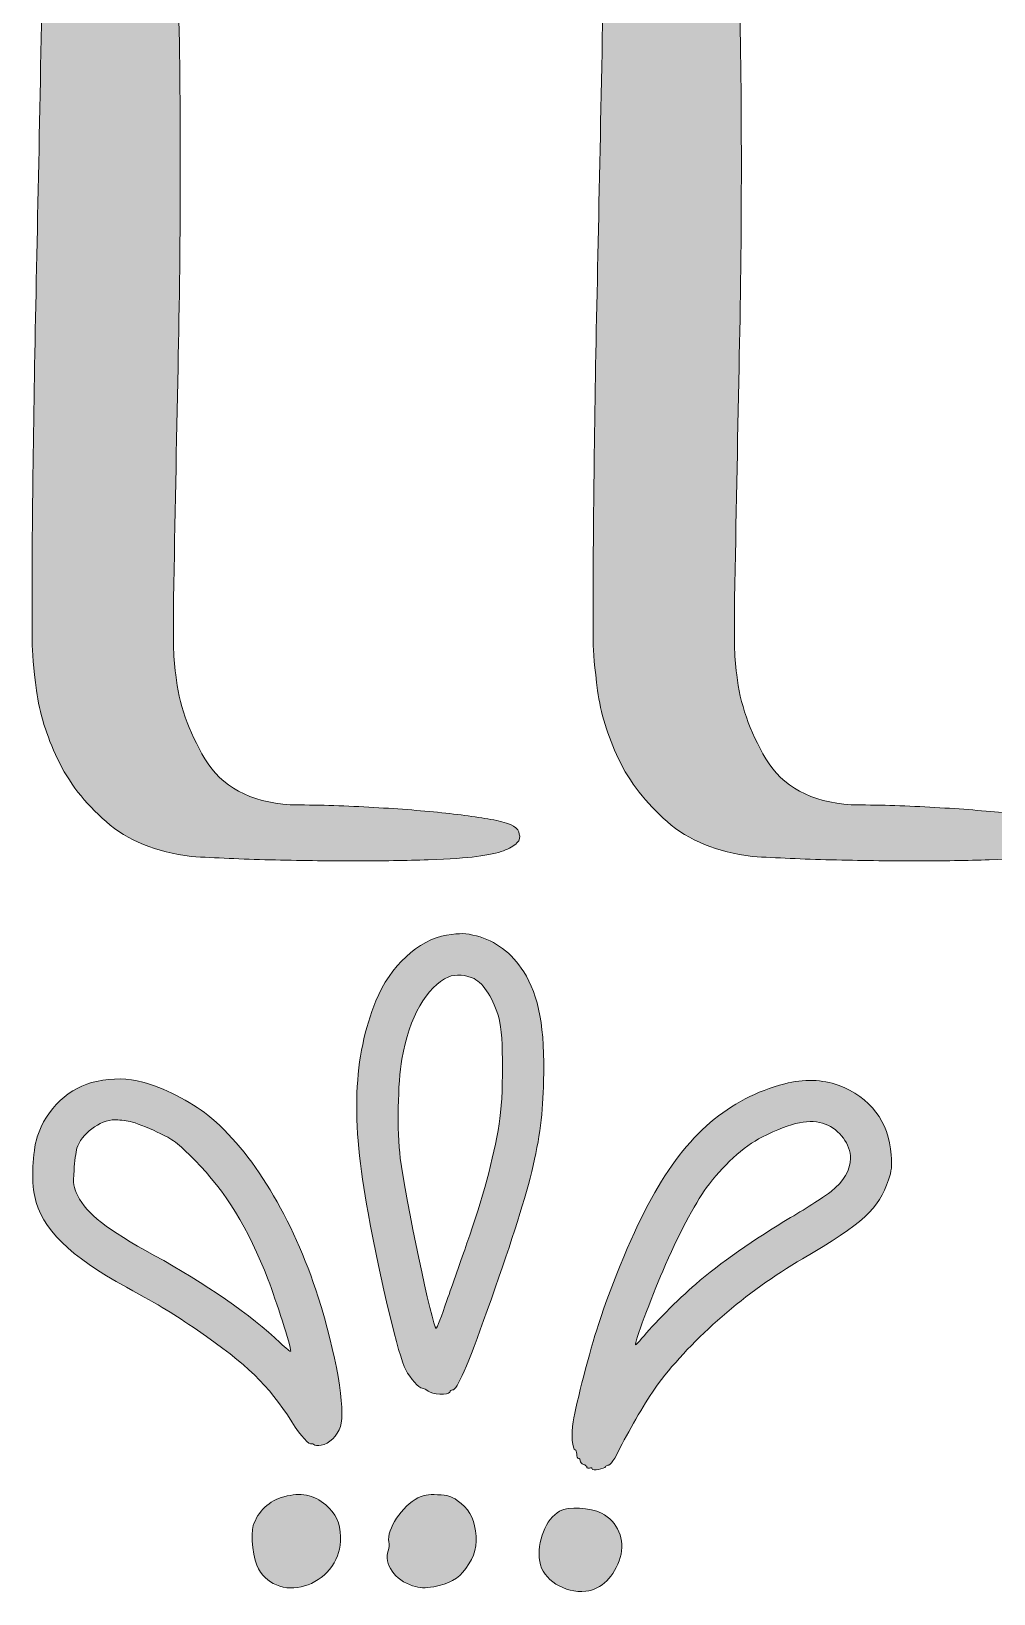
# Model space of a CAD drawing. Header units: inches. Extents: x 0.04 to 6, y -5.04 to -1.09.
# Drawn here: x 2.545 to 3.749, y -5.043 to -3.087 of the extents above; entities that cross this region are included whole.
import ezdxf

# ---------------------------------------------------------------- set-up
doc = ezdxf.new("R2010")
doc.units = ezdxf.units.IN
doc.header["$MEASUREMENT"] = 0
doc.layers.add('Layer 1', color=7, linetype='Continuous')

# ---------------------------------------------------------------- blocks, each defined once
blk = doc.blocks.new('block 5')
at = {"layer": 'Layer 1', "lineweight": 0}
blk.add_open_spline([(3.0648, -4.2182), (3.0297, -4.224), (2.9941, -4.2569), (2.9764, -4.3004), (2.9479, -4.3704), (2.9449, -4.4495), (2.9665, -4.5658), (2.9832, -4.6549), (3.0046, -4.7448), (3.0136, -4.7624), (3.0192, -4.7731), (3.0301, -4.7855), (3.0344, -4.7855), (3.0361, -4.7855), (3.0395, -4.7872), (3.0417, -4.7891), (3.0464, -4.7934), (3.0672, -4.7943), (3.0687, -4.7902), (3.0691, -4.7887), (3.0706, -4.7876), (3.0721, -4.7876), (3.0779, -4.7876), (3.0909, -4.7579), (3.1156, -4.6881), (3.1719, -4.5294), (3.1843, -4.4788), (3.1862, -4.4011), (3.188, -4.3353), (3.1802, -4.2933), (3.1612, -4.264), (3.1458, -4.2402), (3.1261, -4.2252), (3.1023, -4.2192), (3.0884, -4.2156), (3.0826, -4.2154), (3.0648, -4.2182)], degree=3, knots=[0, 0, 0, 0, 1, 1, 1, 2, 2, 2, 3, 3, 3, 4, 4, 4, 5, 5, 5, 6, 6, 6, 7, 7, 7, 8, 8, 8, 9, 9, 9, 10, 10, 10, 11, 11, 11, 12, 12, 12, 12], dxfattribs=at)
blk = doc.blocks.new('block 6')
at = {"layer": 'Layer 1', "lineweight": 0}
blk.add_open_spline([(3.0991, -4.2726), (3.1117, -4.2792), (3.1233, -4.2978), (3.1306, -4.3231), (3.1361, -4.3428), (3.1361, -4.4208), (3.1306, -4.4546), (3.1233, -4.4983), (3.1098, -4.5486), (3.0903, -4.6039), (3.0832, -4.6242), (3.0719, -4.6566), (3.0652, -4.6756), (3.0586, -4.6949), (3.0526, -4.7105), (3.0517, -4.7105), (3.0475, -4.7105), (3.013, -4.5469), (3.0068, -4.4975), (3.0027, -4.463), (3.0036, -4.4034), (3.0089, -4.3734), (3.0183, -4.3201), (3.0395, -4.2829), (3.0674, -4.2704), (3.0753, -4.2668), (3.0901, -4.2679), (3.0991, -4.2726)], degree=3, knots=[0, 0, 0, 0, 1, 1, 1, 2, 2, 2, 3, 3, 3, 4, 4, 4, 5, 5, 5, 6, 6, 6, 7, 7, 7, 8, 8, 8, 9, 9, 9, 9], dxfattribs=at)
blk = doc.blocks.new('block 7')
at = {"layer": 'Layer 1', "true_color": 0xffffff}
h = blk.add_hatch(color=7, dxfattribs=at)
h.dxf.hatch_style = 2
edge = h.paths.add_edge_path()
edge.add_spline(control_points=[(3.0648, -4.2182), (3.0297, -4.224), (2.9941, -4.2569), (2.9764, -4.3004), (2.9479, -4.3704), (2.9449, -4.4495), (2.9665, -4.5658), (2.9832, -4.6549), (3.0046, -4.7448), (3.0136, -4.7624), (3.0192, -4.7731), (3.0301, -4.7855), (3.0344, -4.7855), (3.0361, -4.7855), (3.0395, -4.7872), (3.0417, -4.7891), (3.0464, -4.7934), (3.0672, -4.7943), (3.0687, -4.7902), (3.0691, -4.7887), (3.0706, -4.7876), (3.0721, -4.7876), (3.0779, -4.7876), (3.0909, -4.7579), (3.1156, -4.6881), (3.1719, -4.5294), (3.1843, -4.4788), (3.1862, -4.4011), (3.188, -4.3353), (3.1802, -4.2933), (3.1612, -4.264), (3.1458, -4.2402), (3.1261, -4.2252), (3.1023, -4.2192), (3.0884, -4.2156), (3.0826, -4.2154), (3.0648, -4.2182)], knot_values=[0, 0, 0, 0, 1, 1, 1, 2, 2, 2, 3, 3, 3, 4, 4, 4, 5, 5, 5, 6, 6, 6, 7, 7, 7, 8, 8, 8, 9, 9, 9, 10, 10, 10, 11, 11, 11, 12, 12, 12, 12], degree=3, periodic=1)
edge = h.paths.add_edge_path()
edge.add_spline(control_points=[(3.0991, -4.2726), (3.1117, -4.2792), (3.1233, -4.2978), (3.1306, -4.3231), (3.1361, -4.3428), (3.1361, -4.4208), (3.1306, -4.4546), (3.1233, -4.4983), (3.1098, -4.5486), (3.0903, -4.6039), (3.0832, -4.6242), (3.0719, -4.6566), (3.0652, -4.6756), (3.0586, -4.6949), (3.0526, -4.7105), (3.0517, -4.7105), (3.0475, -4.7105), (3.013, -4.5469), (3.0068, -4.4975), (3.0027, -4.463), (3.0036, -4.4034), (3.0089, -4.3734), (3.0183, -4.3201), (3.0395, -4.2829), (3.0674, -4.2704), (3.0753, -4.2668), (3.0901, -4.2679), (3.0991, -4.2726)], knot_values=[0, 0, 0, 0, 1, 1, 1, 2, 2, 2, 3, 3, 3, 4, 4, 4, 5, 5, 5, 6, 6, 6, 7, 7, 7, 8, 8, 8, 9, 9, 9, 9], degree=3, periodic=1)
at = {"layer": 'Layer 1', "lineweight": 0}
for points, knots in [([(3.0648, -4.2182), (3.0297, -4.224), (2.9941, -4.2569), (2.9764, -4.3004), (2.9479, -4.3704), (2.9449, -4.4495), (2.9665, -4.5658), (2.9832, -4.6549), (3.0046, -4.7448), (3.0136, -4.7624), (3.0192, -4.7731), (3.0301, -4.7855), (3.0344, -4.7855), (3.0361, -4.7855), (3.0395, -4.7872), (3.0417, -4.7891), (3.0464, -4.7934), (3.0672, -4.7943), (3.0687, -4.7902), (3.0691, -4.7887), (3.0706, -4.7876), (3.0721, -4.7876), (3.0779, -4.7876), (3.0909, -4.7579), (3.1156, -4.6881), (3.1719, -4.5294), (3.1843, -4.4788), (3.1862, -4.4011), (3.188, -4.3353), (3.1802, -4.2933), (3.1612, -4.264), (3.1458, -4.2402), (3.1261, -4.2252), (3.1023, -4.2192), (3.0884, -4.2156), (3.0826, -4.2154), (3.0648, -4.2182)], [0, 0, 0, 0, 1, 1, 1, 2, 2, 2, 3, 3, 3, 4, 4, 4, 5, 5, 5, 6, 6, 6, 7, 7, 7, 8, 8, 8, 9, 9, 9, 10, 10, 10, 11, 11, 11, 12, 12, 12, 12]), ([(3.0991, -4.2726), (3.1117, -4.2792), (3.1233, -4.2978), (3.1306, -4.3231), (3.1361, -4.3428), (3.1361, -4.4208), (3.1306, -4.4546), (3.1233, -4.4983), (3.1098, -4.5486), (3.0903, -4.6039), (3.0832, -4.6242), (3.0719, -4.6566), (3.0652, -4.6756), (3.0586, -4.6949), (3.0526, -4.7105), (3.0517, -4.7105), (3.0475, -4.7105), (3.013, -4.5469), (3.0068, -4.4975), (3.0027, -4.463), (3.0036, -4.4034), (3.0089, -4.3734), (3.0183, -4.3201), (3.0395, -4.2829), (3.0674, -4.2704), (3.0753, -4.2668), (3.0901, -4.2679), (3.0991, -4.2726)], [0, 0, 0, 0, 1, 1, 1, 2, 2, 2, 3, 3, 3, 4, 4, 4, 5, 5, 5, 6, 6, 6, 7, 7, 7, 8, 8, 8, 9, 9, 9, 9])]:
    blk.add_open_spline(points, degree=3, knots=knots, dxfattribs=at)
blk = doc.blocks.new('block 8')
at = {"layer": 'Layer 1', "lineweight": 0}
blk.add_open_spline([(2.627, -4.4013), (2.5934, -4.4079), (2.5634, -4.4358), (2.5527, -4.4707), (2.5467, -4.4904), (2.5452, -4.5253), (2.5495, -4.5454), (2.5581, -4.5853), (2.5934, -4.6204), (2.6643, -4.6591), (2.7089, -4.6833), (2.7228, -4.6919), (2.7532, -4.7129), (2.8162, -4.7564), (2.8408, -4.7804), (2.8712, -4.8275), (2.883, -4.8459), (2.8928, -4.8568), (2.896, -4.8549), (2.8969, -4.8545), (2.898, -4.8549), (2.8986, -4.856), (2.8995, -4.857), (2.9035, -4.8575), (2.908, -4.8568), (2.9177, -4.8551), (2.9284, -4.8448), (2.932, -4.8335), (2.9389, -4.8131), (2.9262, -4.7405), (2.9042, -4.6714), (2.8727, -4.5728), (2.8213, -4.488), (2.766, -4.4435), (2.7455, -4.427), (2.7089, -4.4084), (2.6849, -4.4021), (2.6656, -4.3972), (2.6482, -4.397), (2.627, -4.4013)], degree=3, knots=[0, 0, 0, 0, 1, 1, 1, 2, 2, 2, 3, 3, 3, 4, 4, 4, 5, 5, 5, 6, 6, 6, 7, 7, 7, 8, 8, 8, 9, 9, 9, 10, 10, 10, 11, 11, 11, 12, 12, 12, 13, 13, 13, 13], dxfattribs=at)
blk = doc.blocks.new('block 9')
at = {"layer": 'Layer 1', "lineweight": 0}
blk.add_open_spline([(2.669, -4.4516), (2.6752, -4.4529), (2.6904, -4.4587), (2.7029, -4.4647), (2.7238, -4.4747), (2.7271, -4.4771), (2.7502, -4.5004), (2.7879, -4.5384), (2.8164, -4.5848), (2.8416, -4.6497), (2.8513, -4.6744), (2.8699, -4.7335), (2.8699, -4.739), (2.8699, -4.7403), (2.8639, -4.7354), (2.8566, -4.7285), (2.8204, -4.6941), (2.7628, -4.654), (2.699, -4.6191), (2.6393, -4.5863), (2.6146, -4.5671), (2.6035, -4.5444), (2.5977, -4.5326), (2.5975, -4.5309), (2.5988, -4.5124), (2.5994, -4.5019), (2.6011, -4.4895), (2.6024, -4.485), (2.6071, -4.4677), (2.6315, -4.4493), (2.6497, -4.4493), (2.654, -4.4493), (2.6628, -4.4503), (2.669, -4.4516)], degree=3, knots=[0, 0, 0, 0, 1, 1, 1, 2, 2, 2, 3, 3, 3, 4, 4, 4, 5, 5, 5, 6, 6, 6, 7, 7, 7, 8, 8, 8, 9, 9, 9, 10, 10, 10, 11, 11, 11, 11], dxfattribs=at)
blk = doc.blocks.new('block 10')
at = {"layer": 'Layer 1', "true_color": 0xffffff}
h = blk.add_hatch(color=7, dxfattribs=at)
h.dxf.hatch_style = 2
edge = h.paths.add_edge_path()
edge.add_spline(control_points=[(2.627, -4.4013), (2.5934, -4.4079), (2.5634, -4.4358), (2.5527, -4.4707), (2.5467, -4.4904), (2.5452, -4.5253), (2.5495, -4.5454), (2.5581, -4.5853), (2.5934, -4.6204), (2.6643, -4.6591), (2.7089, -4.6833), (2.7228, -4.6919), (2.7532, -4.7129), (2.8162, -4.7564), (2.8408, -4.7804), (2.8712, -4.8275), (2.883, -4.8459), (2.8928, -4.8568), (2.896, -4.8549), (2.8969, -4.8545), (2.898, -4.8549), (2.8986, -4.856), (2.8995, -4.857), (2.9035, -4.8575), (2.908, -4.8568), (2.9177, -4.8551), (2.9284, -4.8448), (2.932, -4.8335), (2.9389, -4.8131), (2.9262, -4.7405), (2.9042, -4.6714), (2.8727, -4.5728), (2.8213, -4.488), (2.766, -4.4435), (2.7455, -4.427), (2.7089, -4.4084), (2.6849, -4.4021), (2.6656, -4.3972), (2.6482, -4.397), (2.627, -4.4013)], knot_values=[0, 0, 0, 0, 1, 1, 1, 2, 2, 2, 3, 3, 3, 4, 4, 4, 5, 5, 5, 6, 6, 6, 7, 7, 7, 8, 8, 8, 9, 9, 9, 10, 10, 10, 11, 11, 11, 12, 12, 12, 13, 13, 13, 13], degree=3, periodic=1)
edge = h.paths.add_edge_path()
edge.add_spline(control_points=[(2.669, -4.4516), (2.6752, -4.4529), (2.6904, -4.4587), (2.7029, -4.4647), (2.7238, -4.4747), (2.7271, -4.4771), (2.7502, -4.5004), (2.7879, -4.5384), (2.8164, -4.5848), (2.8416, -4.6497), (2.8513, -4.6744), (2.8699, -4.7335), (2.8699, -4.739), (2.8699, -4.7403), (2.8639, -4.7354), (2.8566, -4.7285), (2.8204, -4.6941), (2.7628, -4.654), (2.699, -4.6191), (2.6393, -4.5863), (2.6146, -4.5671), (2.6035, -4.5444), (2.5977, -4.5326), (2.5975, -4.5309), (2.5988, -4.5124), (2.5994, -4.5019), (2.6011, -4.4895), (2.6024, -4.485), (2.6071, -4.4677), (2.6315, -4.4493), (2.6497, -4.4493), (2.654, -4.4493), (2.6628, -4.4503), (2.669, -4.4516)], knot_values=[0, 0, 0, 0, 1, 1, 1, 2, 2, 2, 3, 3, 3, 4, 4, 4, 5, 5, 5, 6, 6, 6, 7, 7, 7, 8, 8, 8, 9, 9, 9, 10, 10, 10, 11, 11, 11, 11], degree=3, periodic=1)
at = {"layer": 'Layer 1', "lineweight": 0}
for points, knots in [([(2.627, -4.4013), (2.5934, -4.4079), (2.5634, -4.4358), (2.5527, -4.4707), (2.5467, -4.4904), (2.5452, -4.5253), (2.5495, -4.5454), (2.5581, -4.5853), (2.5934, -4.6204), (2.6643, -4.6591), (2.7089, -4.6833), (2.7228, -4.6919), (2.7532, -4.7129), (2.8162, -4.7564), (2.8408, -4.7804), (2.8712, -4.8275), (2.883, -4.8459), (2.8928, -4.8568), (2.896, -4.8549), (2.8969, -4.8545), (2.898, -4.8549), (2.8986, -4.856), (2.8995, -4.857), (2.9035, -4.8575), (2.908, -4.8568), (2.9177, -4.8551), (2.9284, -4.8448), (2.932, -4.8335), (2.9389, -4.8131), (2.9262, -4.7405), (2.9042, -4.6714), (2.8727, -4.5728), (2.8213, -4.488), (2.766, -4.4435), (2.7455, -4.427), (2.7089, -4.4084), (2.6849, -4.4021), (2.6656, -4.3972), (2.6482, -4.397), (2.627, -4.4013)], [0, 0, 0, 0, 1, 1, 1, 2, 2, 2, 3, 3, 3, 4, 4, 4, 5, 5, 5, 6, 6, 6, 7, 7, 7, 8, 8, 8, 9, 9, 9, 10, 10, 10, 11, 11, 11, 12, 12, 12, 13, 13, 13, 13]), ([(2.669, -4.4516), (2.6752, -4.4529), (2.6904, -4.4587), (2.7029, -4.4647), (2.7238, -4.4747), (2.7271, -4.4771), (2.7502, -4.5004), (2.7879, -4.5384), (2.8164, -4.5848), (2.8416, -4.6497), (2.8513, -4.6744), (2.8699, -4.7335), (2.8699, -4.739), (2.8699, -4.7403), (2.8639, -4.7354), (2.8566, -4.7285), (2.8204, -4.6941), (2.7628, -4.654), (2.699, -4.6191), (2.6393, -4.5863), (2.6146, -4.5671), (2.6035, -4.5444), (2.5977, -4.5326), (2.5975, -4.5309), (2.5988, -4.5124), (2.5994, -4.5019), (2.6011, -4.4895), (2.6024, -4.485), (2.6071, -4.4677), (2.6315, -4.4493), (2.6497, -4.4493), (2.654, -4.4493), (2.6628, -4.4503), (2.669, -4.4516)], [0, 0, 0, 0, 1, 1, 1, 2, 2, 2, 3, 3, 3, 4, 4, 4, 5, 5, 5, 6, 6, 6, 7, 7, 7, 8, 8, 8, 9, 9, 9, 10, 10, 10, 11, 11, 11, 11])]:
    blk.add_open_spline(points, degree=3, knots=knots, dxfattribs=at)
blk = doc.blocks.new('block 11')
at = {"layer": 'Layer 1', "lineweight": 0}
blk.add_open_spline([(3.4878, -4.4043), (3.4171, -4.4229), (3.3653, -4.4675), (3.321, -4.5478), (3.3, -4.5857), (3.2719, -4.6525), (3.2546, -4.7056), (3.2439, -4.7388), (3.2271, -4.8035), (3.2231, -4.8275), (3.2205, -4.8431), (3.222, -4.8626), (3.2256, -4.8626), (3.2267, -4.8626), (3.2276, -4.865), (3.2276, -4.868), (3.2276, -4.871), (3.2286, -4.8733), (3.2297, -4.8733), (3.231, -4.8733), (3.2319, -4.8746), (3.2319, -4.8763), (3.2319, -4.878), (3.2338, -4.8802), (3.2361, -4.8808), (3.2385, -4.8815), (3.2404, -4.8832), (3.2404, -4.8845), (3.2404, -4.8855), (3.2419, -4.8862), (3.2436, -4.8853), (3.2454, -4.8847), (3.2468, -4.8851), (3.2468, -4.8864), (3.2468, -4.889), (3.2625, -4.8864), (3.2636, -4.8838), (3.264, -4.8827), (3.2653, -4.8819), (3.2666, -4.8819), (3.27, -4.8819), (3.2738, -4.8763), (3.2845, -4.8551), (3.2978, -4.8292), (3.318, -4.7954), (3.3295, -4.7799), (3.3726, -4.7225), (3.4392, -4.6647), (3.5098, -4.6234), (3.5861, -4.5788), (3.6056, -4.5611), (3.6176, -4.5247), (3.6214, -4.5131), (3.6221, -4.5077), (3.621, -4.4932), (3.618, -4.4516), (3.5949, -4.421), (3.5546, -4.406), (3.5355, -4.3989), (3.5107, -4.3981), (3.4878, -4.4043)], degree=3, knots=[0, 0, 0, 0, 1, 1, 1, 2, 2, 2, 3, 3, 3, 4, 4, 4, 5, 5, 5, 6, 6, 6, 7, 7, 7, 8, 8, 8, 9, 9, 9, 10, 10, 10, 11, 11, 11, 12, 12, 12, 13, 13, 13, 14, 14, 14, 15, 15, 15, 16, 16, 16, 17, 17, 17, 18, 18, 18, 19, 19, 19, 20, 20, 20, 20], dxfattribs=at)
blk = doc.blocks.new('block 12')
at = {"layer": 'Layer 1', "lineweight": 0}
blk.add_open_spline([(3.5385, -4.4548), (3.5568, -4.4619), (3.57, -4.4799), (3.5702, -4.4977), (3.5702, -4.5114), (3.5612, -4.5268), (3.5458, -4.539), (3.5385, -4.545), (3.5156, -4.5596), (3.4951, -4.5718), (3.4505, -4.5983), (3.4058, -4.6296), (3.3764, -4.6551), (3.3544, -4.6741), (3.3218, -4.7069), (3.3092, -4.7228), (3.3051, -4.7279), (3.3015, -4.7315), (3.301, -4.7311), (3.2995, -4.7296), (3.3207, -4.6718), (3.3351, -4.6388), (3.3544, -4.594), (3.3747, -4.5553), (3.3899, -4.5343), (3.4088, -4.5079), (3.4372, -4.4822), (3.4593, -4.4711), (3.4974, -4.452), (3.5195, -4.4475), (3.5385, -4.4548)], degree=3, knots=[0, 0, 0, 0, 1, 1, 1, 2, 2, 2, 3, 3, 3, 4, 4, 4, 5, 5, 5, 6, 6, 6, 7, 7, 7, 8, 8, 8, 9, 9, 9, 10, 10, 10, 10], dxfattribs=at)
blk = doc.blocks.new('block 13')
at = {"layer": 'Layer 1', "true_color": 0xffffff}
h = blk.add_hatch(color=7, dxfattribs=at)
h.dxf.hatch_style = 2
edge = h.paths.add_edge_path()
edge.add_spline(control_points=[(3.4878, -4.4043), (3.4171, -4.4229), (3.3653, -4.4675), (3.321, -4.5478), (3.3, -4.5857), (3.2719, -4.6525), (3.2546, -4.7056), (3.2439, -4.7388), (3.2271, -4.8035), (3.2231, -4.8275), (3.2205, -4.8431), (3.222, -4.8626), (3.2256, -4.8626), (3.2267, -4.8626), (3.2276, -4.865), (3.2276, -4.868), (3.2276, -4.871), (3.2286, -4.8733), (3.2297, -4.8733), (3.231, -4.8733), (3.2319, -4.8746), (3.2319, -4.8763), (3.2319, -4.878), (3.2338, -4.8802), (3.2361, -4.8808), (3.2385, -4.8815), (3.2404, -4.8832), (3.2404, -4.8845), (3.2404, -4.8855), (3.2419, -4.8862), (3.2436, -4.8853), (3.2454, -4.8847), (3.2468, -4.8851), (3.2468, -4.8864), (3.2468, -4.889), (3.2625, -4.8864), (3.2636, -4.8838), (3.264, -4.8827), (3.2653, -4.8819), (3.2666, -4.8819), (3.27, -4.8819), (3.2738, -4.8763), (3.2845, -4.8551), (3.2978, -4.8292), (3.318, -4.7954), (3.3295, -4.7799), (3.3726, -4.7225), (3.4392, -4.6647), (3.5098, -4.6234), (3.5861, -4.5788), (3.6056, -4.5611), (3.6176, -4.5247), (3.6214, -4.5131), (3.6221, -4.5077), (3.621, -4.4932), (3.618, -4.4516), (3.5949, -4.421), (3.5546, -4.406), (3.5355, -4.3989), (3.5107, -4.3981), (3.4878, -4.4043)], knot_values=[0, 0, 0, 0, 1, 1, 1, 2, 2, 2, 3, 3, 3, 4, 4, 4, 5, 5, 5, 6, 6, 6, 7, 7, 7, 8, 8, 8, 9, 9, 9, 10, 10, 10, 11, 11, 11, 12, 12, 12, 13, 13, 13, 14, 14, 14, 15, 15, 15, 16, 16, 16, 17, 17, 17, 18, 18, 18, 19, 19, 19, 20, 20, 20, 20], degree=3, periodic=1)
edge = h.paths.add_edge_path()
edge.add_spline(control_points=[(3.5385, -4.4548), (3.5568, -4.4619), (3.57, -4.4799), (3.5702, -4.4977), (3.5702, -4.5114), (3.5612, -4.5268), (3.5458, -4.539), (3.5385, -4.545), (3.5156, -4.5596), (3.4951, -4.5718), (3.4505, -4.5983), (3.4058, -4.6296), (3.3764, -4.6551), (3.3544, -4.6741), (3.3218, -4.7069), (3.3092, -4.7228), (3.3051, -4.7279), (3.3015, -4.7315), (3.301, -4.7311), (3.2995, -4.7296), (3.3207, -4.6718), (3.3351, -4.6388), (3.3544, -4.594), (3.3747, -4.5553), (3.3899, -4.5343), (3.4088, -4.5079), (3.4372, -4.4822), (3.4593, -4.4711), (3.4974, -4.452), (3.5195, -4.4475), (3.5385, -4.4548)], knot_values=[0, 0, 0, 0, 1, 1, 1, 2, 2, 2, 3, 3, 3, 4, 4, 4, 5, 5, 5, 6, 6, 6, 7, 7, 7, 8, 8, 8, 9, 9, 9, 10, 10, 10, 10], degree=3, periodic=1)
at = {"layer": 'Layer 1', "lineweight": 0}
for points, knots in [([(3.4878, -4.4043), (3.4171, -4.4229), (3.3653, -4.4675), (3.321, -4.5478), (3.3, -4.5857), (3.2719, -4.6525), (3.2546, -4.7056), (3.2439, -4.7388), (3.2271, -4.8035), (3.2231, -4.8275), (3.2205, -4.8431), (3.222, -4.8626), (3.2256, -4.8626), (3.2267, -4.8626), (3.2276, -4.865), (3.2276, -4.868), (3.2276, -4.871), (3.2286, -4.8733), (3.2297, -4.8733), (3.231, -4.8733), (3.2319, -4.8746), (3.2319, -4.8763), (3.2319, -4.878), (3.2338, -4.8802), (3.2361, -4.8808), (3.2385, -4.8815), (3.2404, -4.8832), (3.2404, -4.8845), (3.2404, -4.8855), (3.2419, -4.8862), (3.2436, -4.8853), (3.2454, -4.8847), (3.2468, -4.8851), (3.2468, -4.8864), (3.2468, -4.889), (3.2625, -4.8864), (3.2636, -4.8838), (3.264, -4.8827), (3.2653, -4.8819), (3.2666, -4.8819), (3.27, -4.8819), (3.2738, -4.8763), (3.2845, -4.8551), (3.2978, -4.8292), (3.318, -4.7954), (3.3295, -4.7799), (3.3726, -4.7225), (3.4392, -4.6647), (3.5098, -4.6234), (3.5861, -4.5788), (3.6056, -4.5611), (3.6176, -4.5247), (3.6214, -4.5131), (3.6221, -4.5077), (3.621, -4.4932), (3.618, -4.4516), (3.5949, -4.421), (3.5546, -4.406), (3.5355, -4.3989), (3.5107, -4.3981), (3.4878, -4.4043)], [0, 0, 0, 0, 1, 1, 1, 2, 2, 2, 3, 3, 3, 4, 4, 4, 5, 5, 5, 6, 6, 6, 7, 7, 7, 8, 8, 8, 9, 9, 9, 10, 10, 10, 11, 11, 11, 12, 12, 12, 13, 13, 13, 14, 14, 14, 15, 15, 15, 16, 16, 16, 17, 17, 17, 18, 18, 18, 19, 19, 19, 20, 20, 20, 20]), ([(3.5385, -4.4548), (3.5568, -4.4619), (3.57, -4.4799), (3.5702, -4.4977), (3.5702, -4.5114), (3.5612, -4.5268), (3.5458, -4.539), (3.5385, -4.545), (3.5156, -4.5596), (3.4951, -4.5718), (3.4505, -4.5983), (3.4058, -4.6296), (3.3764, -4.6551), (3.3544, -4.6741), (3.3218, -4.7069), (3.3092, -4.7228), (3.3051, -4.7279), (3.3015, -4.7315), (3.301, -4.7311), (3.2995, -4.7296), (3.3207, -4.6718), (3.3351, -4.6388), (3.3544, -4.594), (3.3747, -4.5553), (3.3899, -4.5343), (3.4088, -4.5079), (3.4372, -4.4822), (3.4593, -4.4711), (3.4974, -4.452), (3.5195, -4.4475), (3.5385, -4.4548)], [0, 0, 0, 0, 1, 1, 1, 2, 2, 2, 3, 3, 3, 4, 4, 4, 5, 5, 5, 6, 6, 6, 7, 7, 7, 8, 8, 8, 9, 9, 9, 10, 10, 10, 10])]:
    blk.add_open_spline(points, degree=3, knots=knots, dxfattribs=at)
blk = doc.blocks.new('block 14')
at = {"layer": 'Layer 1', "lineweight": 0}
blk.add_open_spline([(2.8613, -4.9213), (2.8429, -4.9262), (2.8288, -4.9395), (2.823, -4.9573), (2.8192, -4.9686), (2.8232, -5.0016), (2.8294, -5.0117), (2.8365, -5.0232), (2.8442, -5.0294), (2.8562, -5.0333), (2.8787, -5.0404), (2.9065, -5.0297), (2.9211, -5.0085), (2.9295, -4.996), (2.932, -4.9873), (2.932, -4.971), (2.932, -4.9547), (2.926, -4.9421), (2.9136, -4.9316), (2.898, -4.9185), (2.8825, -4.9155), (2.8613, -4.9213)], degree=3, knots=[0, 0, 0, 0, 1, 1, 1, 2, 2, 2, 3, 3, 3, 4, 4, 4, 5, 5, 5, 6, 6, 6, 7, 7, 7, 7], dxfattribs=at)
blk = doc.blocks.new('block 15')
at = {"layer": 'Layer 1', "true_color": 0xffffff}
h = blk.add_hatch(color=7, dxfattribs=at)
h.dxf.hatch_style = 2
edge = h.paths.add_edge_path()
edge.add_spline(control_points=[(2.8613, -4.9213), (2.8429, -4.9262), (2.8288, -4.9395), (2.823, -4.9573), (2.8192, -4.9686), (2.8232, -5.0016), (2.8294, -5.0117), (2.8365, -5.0232), (2.8442, -5.0294), (2.8562, -5.0333), (2.8787, -5.0404), (2.9065, -5.0297), (2.9211, -5.0085), (2.9295, -4.996), (2.932, -4.9873), (2.932, -4.971), (2.932, -4.9547), (2.926, -4.9421), (2.9136, -4.9316), (2.898, -4.9185), (2.8825, -4.9155), (2.8613, -4.9213)], knot_values=[0, 0, 0, 0, 1, 1, 1, 2, 2, 2, 3, 3, 3, 4, 4, 4, 5, 5, 5, 6, 6, 6, 7, 7, 7, 7], degree=3, periodic=1)
at = {"layer": 'Layer 1', "lineweight": 0}
blk.add_open_spline([(2.8613, -4.9213), (2.8429, -4.9262), (2.8288, -4.9395), (2.823, -4.9573), (2.8192, -4.9686), (2.8232, -5.0016), (2.8294, -5.0117), (2.8365, -5.0232), (2.8442, -5.0294), (2.8562, -5.0333), (2.8787, -5.0404), (2.9065, -5.0297), (2.9211, -5.0085), (2.9295, -4.996), (2.932, -4.9873), (2.932, -4.971), (2.932, -4.9547), (2.926, -4.9421), (2.9136, -4.9316), (2.898, -4.9185), (2.8825, -4.9155), (2.8613, -4.9213)], degree=3, knots=[0, 0, 0, 0, 1, 1, 1, 2, 2, 2, 3, 3, 3, 4, 4, 4, 5, 5, 5, 6, 6, 6, 7, 7, 7, 7], dxfattribs=at)
blk = doc.blocks.new('block 16')
at = {"layer": 'Layer 1', "lineweight": 0}
blk.add_open_spline([(3.029, -4.9226), (3.0091, -4.9326), (2.9896, -4.9624), (2.9926, -4.9778), (2.9933, -4.9808), (2.9928, -4.9858), (2.9916, -4.9888), (2.9856, -5.0048), (3.0006, -5.0264), (3.0222, -5.0327), (3.0323, -5.0357), (3.0368, -5.0359), (3.049, -5.0339), (3.0674, -5.0309), (3.0794, -5.0241), (3.089, -5.011), (3.0999, -4.996), (3.1036, -4.9819), (3.101, -4.9639), (3.0986, -4.9468), (3.0918, -4.9356), (3.0781, -4.9258), (3.0702, -4.9204), (3.0665, -4.9194), (3.0535, -4.9187), (3.041, -4.9183), (3.0363, -4.9189), (3.029, -4.9226)], degree=3, knots=[0, 0, 0, 0, 1, 1, 1, 2, 2, 2, 3, 3, 3, 4, 4, 4, 5, 5, 5, 6, 6, 6, 7, 7, 7, 8, 8, 8, 9, 9, 9, 9], dxfattribs=at)
blk = doc.blocks.new('block 17')
at = {"layer": 'Layer 1', "true_color": 0xffffff}
h = blk.add_hatch(color=7, dxfattribs=at)
h.dxf.hatch_style = 2
edge = h.paths.add_edge_path()
edge.add_spline(control_points=[(3.029, -4.9226), (3.0091, -4.9326), (2.9896, -4.9624), (2.9926, -4.9778), (2.9933, -4.9808), (2.9928, -4.9858), (2.9916, -4.9888), (2.9856, -5.0048), (3.0006, -5.0264), (3.0222, -5.0327), (3.0323, -5.0357), (3.0368, -5.0359), (3.049, -5.0339), (3.0674, -5.0309), (3.0794, -5.0241), (3.089, -5.011), (3.0999, -4.996), (3.1036, -4.9819), (3.101, -4.9639), (3.0986, -4.9468), (3.0918, -4.9356), (3.0781, -4.9258), (3.0702, -4.9204), (3.0665, -4.9194), (3.0535, -4.9187), (3.041, -4.9183), (3.0363, -4.9189), (3.029, -4.9226)], knot_values=[0, 0, 0, 0, 1, 1, 1, 2, 2, 2, 3, 3, 3, 4, 4, 4, 5, 5, 5, 6, 6, 6, 7, 7, 7, 8, 8, 8, 9, 9, 9, 9], degree=3, periodic=1)
at = {"layer": 'Layer 1', "lineweight": 0}
blk.add_open_spline([(3.029, -4.9226), (3.0091, -4.9326), (2.9896, -4.9624), (2.9926, -4.9778), (2.9933, -4.9808), (2.9928, -4.9858), (2.9916, -4.9888), (2.9856, -5.0048), (3.0006, -5.0264), (3.0222, -5.0327), (3.0323, -5.0357), (3.0368, -5.0359), (3.049, -5.0339), (3.0674, -5.0309), (3.0794, -5.0241), (3.089, -5.011), (3.0999, -4.996), (3.1036, -4.9819), (3.101, -4.9639), (3.0986, -4.9468), (3.0918, -4.9356), (3.0781, -4.9258), (3.0702, -4.9204), (3.0665, -4.9194), (3.0535, -4.9187), (3.041, -4.9183), (3.0363, -4.9189), (3.029, -4.9226)], degree=3, knots=[0, 0, 0, 0, 1, 1, 1, 2, 2, 2, 3, 3, 3, 4, 4, 4, 5, 5, 5, 6, 6, 6, 7, 7, 7, 8, 8, 8, 9, 9, 9, 9], dxfattribs=at)
blk = doc.blocks.new('block 18')
at = {"layer": 'Layer 1', "lineweight": 0}
blk.add_open_spline([(3.2062, -4.9393), (3.1888, -4.9489), (3.1775, -4.9774), (3.1813, -5.0025), (3.1847, -5.0247), (3.2126, -5.0427), (3.2389, -5.0395), (3.2584, -5.0374), (3.2749, -5.0211), (3.282, -4.9973), (3.2886, -4.9753), (3.2788, -4.9523), (3.2586, -4.9419), (3.2443, -4.9346), (3.2173, -4.9333), (3.2062, -4.9393)], degree=3, knots=[0, 0, 0, 0, 1, 1, 1, 2, 2, 2, 3, 3, 3, 4, 4, 4, 5, 5, 5, 5], dxfattribs=at)
blk = doc.blocks.new('block 19')
at = {"layer": 'Layer 1', "true_color": 0xffffff}
h = blk.add_hatch(color=7, dxfattribs=at)
h.dxf.hatch_style = 2
edge = h.paths.add_edge_path()
edge.add_spline(control_points=[(3.2062, -4.9393), (3.1888, -4.9489), (3.1775, -4.9774), (3.1813, -5.0025), (3.1847, -5.0247), (3.2126, -5.0427), (3.2389, -5.0395), (3.2584, -5.0374), (3.2749, -5.0211), (3.282, -4.9973), (3.2886, -4.9753), (3.2788, -4.9523), (3.2586, -4.9419), (3.2443, -4.9346), (3.2173, -4.9333), (3.2062, -4.9393)], knot_values=[0, 0, 0, 0, 1, 1, 1, 2, 2, 2, 3, 3, 3, 4, 4, 4, 5, 5, 5, 5], degree=3, periodic=1)
at = {"layer": 'Layer 1', "lineweight": 0}
blk.add_open_spline([(3.2062, -4.9393), (3.1888, -4.9489), (3.1775, -4.9774), (3.1813, -5.0025), (3.1847, -5.0247), (3.2126, -5.0427), (3.2389, -5.0395), (3.2584, -5.0374), (3.2749, -5.0211), (3.282, -4.9973), (3.2886, -4.9753), (3.2788, -4.9523), (3.2586, -4.9419), (3.2443, -4.9346), (3.2173, -4.9333), (3.2062, -4.9393)], degree=3, knots=[0, 0, 0, 0, 1, 1, 1, 2, 2, 2, 3, 3, 3, 4, 4, 4, 5, 5, 5, 5], dxfattribs=at)
blk = doc.blocks.new('block 4')
at = {"layer": 'Layer 1'}
for name in ['block 5', 'block 7', 'block 6', 'block 8', 'block 10', 'block 11', 'block 13', 'block 9', 'block 12', 'block 14', 'block 15', 'block 16', 'block 17', 'block 18', 'block 19']:
    blk.add_blockref(name, (0, 0), dxfattribs=at)
blk = doc.blocks.new('block 24')
at = {"layer": 'Layer 1', "true_color": 0xf27778}
h = blk.add_hatch(color=11, dxfattribs=at)
h.dxf.hatch_style = 2
edge = h.paths.add_edge_path()
edge.add_spline(control_points=[(2.6789, -2.4211), (2.7664, -2.4099), (2.8387, -2.4052), (2.8958, -2.4071), (2.9529, -2.409), (3.0002, -2.4127), (3.0376, -2.4183), (3.0788, -2.4258), (3.1124, -2.4361), (3.1387, -2.4492), (3.1592, -2.4604), (3.1752, -2.4745), (3.1864, -2.4913), (3.1957, -2.5063), (3.2028, -2.5241), (3.2074, -2.5447), (3.2121, -2.5653), (3.2098, -2.5896), (3.2004, -2.6176), (3.1985, -2.6233), (3.1948, -2.6312), (3.1892, -2.6415), (3.1836, -2.6518), (3.1766, -2.6612), (3.1681, -2.6696), (3.1597, -2.678), (3.1489, -2.6841), (3.1359, -2.6878), (3.1228, -2.6916), (3.1078, -2.6888), (3.0909, -2.6794), (3.0722, -2.6701), (3.0661, -2.6607), (3.0727, -2.6513), (3.0792, -2.642), (3.0891, -2.6322), (3.1022, -2.6219), (3.1152, -2.6116), (3.1275, -2.6004), (3.1387, -2.5882), (3.1499, -2.576), (3.1517, -2.5615), (3.1443, -2.5447), (3.1405, -2.5334), (3.1321, -2.5236), (3.119, -2.5152), (3.1059, -2.5068), (3.0919, -2.5007), (3.0769, -2.4969), (3.0601, -2.4913), (3.0422, -2.4867), (3.0236, -2.4829), (2.9805, -2.4792), (2.9403, -2.4792), (2.9028, -2.4829), (2.8692, -2.4867), (2.835, -2.4932), (2.8004, -2.5025), (2.7657, -2.5119), (2.7372, -2.5269), (2.7148, -2.5475), (2.7166, -2.555), (2.7176, -2.5625), (2.7176, -2.5699), (2.7176, -2.5774), (2.7176, -2.5858), (2.7176, -2.5952), (2.7194, -2.627), (2.7208, -2.672), (2.7218, -2.73), (2.7227, -2.788), (2.7241, -2.8535), (2.726, -2.9265), (2.7465, -2.9265), (2.7732, -2.926), (2.806, -2.9251), (2.8387, -2.9241), (2.871, -2.9246), (2.9028, -2.9265), (2.9478, -2.9302), (2.9852, -2.9359), (3.0152, -2.9433), (3.0245, -2.9471), (3.0366, -2.9527), (3.0516, -2.9602), (3.0535, -2.962), (3.0554, -2.9649), (3.0572, -2.9686), (3.061, -2.9761), (3.0591, -2.9864), (3.0516, -2.9995), (3.0479, -3.0107), (3.0348, -3.0173), (3.0123, -3.0191), (2.9973, -3.0229), (2.9768, -3.0247), (2.9506, -3.0247), (2.9356, -3.0266), (2.9201, -3.0275), (2.9043, -3.0275), (2.8883, -3.0275), (2.871, -3.0275), (2.8523, -3.0275), (2.8317, -3.0275), (2.8106, -3.0271), (2.7891, -3.0261), (2.7676, -3.0252), (2.7475, -3.0238), (2.7288, -3.0219), (2.7306, -3.0875), (2.7316, -3.1647), (2.7316, -3.2535), (2.7316, -3.3425), (2.7306, -3.4272), (2.7288, -3.5076), (2.7269, -3.6031), (2.725, -3.6995), (2.7232, -3.7968), (2.7232, -3.7968), (2.7232, -3.8249), (2.7232, -3.8249), (2.7232, -3.8343), (2.7232, -3.8445), (2.7232, -3.8558), (2.7232, -3.867), (2.7241, -3.8792), (2.726, -3.8923), (2.7297, -3.9278), (2.7419, -3.9629), (2.7625, -3.9975), (2.783, -4.0322), (2.8186, -4.0514), (2.8692, -4.0551), (2.901, -4.0551), (2.9337, -4.056), (2.9674, -4.0579), (3.0011, -4.0598), (3.0315, -4.0621), (3.0587, -4.0649), (3.0858, -4.0677), (3.1087, -4.071), (3.1275, -4.0747), (3.1461, -4.0785), (3.1555, -4.0841), (3.1555, -4.0916), (3.1573, -4.0954), (3.1564, -4.0991), (3.1527, -4.1028), (3.1489, -4.1066), (3.1433, -4.1098), (3.1359, -4.1126), (3.1284, -4.1155), (3.1171, -4.1178), (3.1022, -4.1197), (3.0891, -4.1215), (3.0689, -4.123), (3.0418, -4.1239), (3.0147, -4.1248), (2.9838, -4.1253), (2.9492, -4.1253), (2.9145, -4.1253), (2.8794, -4.1248), (2.8439, -4.1239), (2.8083, -4.123), (2.7755, -4.1215), (2.7456, -4.1197), (2.7012, -4.114), (2.6656, -4.0996), (2.6389, -4.0761), (2.6121, -4.0528), (2.5919, -4.0266), (2.5781, -3.9975), (2.5642, -3.9685), (2.5555, -3.94), (2.5518, -3.9119), (2.5481, -3.8838), (2.5463, -3.8633), (2.5463, -3.8501), (2.5463, -3.8501), (2.5463, -3.7743), (2.5463, -3.7743), (2.5463, -3.7388), (2.5467, -3.6859), (2.5477, -3.6157), (2.5486, -3.5455), (2.55, -3.4679), (2.5518, -3.3827), (2.5537, -3.2975), (2.5555, -3.2077), (2.5573, -3.1132), (2.5592, -3.0187), (2.562, -2.9298), (2.5656, -2.8465), (2.5693, -2.7632), (2.5739, -2.6883), (2.5795, -2.6219), (2.585, -2.5554), (2.5923, -2.5072), (2.6015, -2.4773), (2.6015, -2.4679), (2.6052, -2.4595), (2.6126, -2.452), (2.6181, -2.4446), (2.6255, -2.4385), (2.6347, -2.4338), (2.6439, -2.4291), (2.6586, -2.4249), (2.6789, -2.4211)], knot_values=[0, 0, 0, 0, 1, 1, 1, 2, 2, 2, 3, 3, 3, 4, 4, 4, 5, 5, 5, 6, 6, 6, 7, 7, 7, 8, 8, 8, 9, 9, 9, 10, 10, 10, 11, 11, 11, 12, 12, 12, 13, 13, 13, 14, 14, 14, 15, 15, 15, 16, 16, 16, 17, 17, 17, 18, 18, 18, 19, 19, 19, 20, 20, 20, 21, 21, 21, 22, 22, 22, 23, 23, 23, 24, 24, 24, 25, 25, 25, 26, 26, 26, 27, 27, 27, 28, 28, 28, 29, 29, 29, 30, 30, 30, 31, 31, 31, 32, 32, 32, 33, 33, 33, 34, 34, 34, 35, 35, 35, 36, 36, 36, 37, 37, 37, 38, 38, 38, 39, 39, 39, 40, 40, 40, 41, 41, 41, 42, 42, 42, 43, 43, 43, 44, 44, 44, 45, 45, 45, 46, 46, 46, 47, 47, 47, 48, 48, 48, 49, 49, 49, 50, 50, 50, 51, 51, 51, 52, 52, 52, 53, 53, 53, 54, 54, 54, 55, 55, 55, 56, 56, 56, 57, 57, 57, 58, 58, 58, 59, 59, 59, 60, 60, 60, 61, 61, 61, 62, 62, 62, 63, 63, 63, 64, 64, 64, 65, 65, 65, 66, 66, 66, 67, 67, 67, 68, 68, 68, 69, 69, 69, 69], degree=3, periodic=1)
h = blk.add_hatch(color=11, dxfattribs=at)
h.dxf.hatch_style = 2
edge = h.paths.add_edge_path()
edge.add_spline(control_points=[(3.3807, -2.4211), (3.4683, -2.4099), (3.5406, -2.4052), (3.5977, -2.4071), (3.6548, -2.409), (3.702, -2.4127), (3.7395, -2.4183), (3.7806, -2.4258), (3.8143, -2.4361), (3.8405, -2.4492), (3.8611, -2.4604), (3.877, -2.4745), (3.8883, -2.4913), (3.8976, -2.5063), (3.9046, -2.5241), (3.9093, -2.5447), (3.914, -2.5653), (3.9116, -2.5896), (3.9023, -2.6176), (3.9004, -2.6233), (3.8967, -2.6312), (3.8911, -2.6415), (3.8855, -2.6518), (3.8784, -2.6612), (3.87, -2.6696), (3.8616, -2.678), (3.8508, -2.6841), (3.8377, -2.6878), (3.8246, -2.6916), (3.8097, -2.6888), (3.7928, -2.6794), (3.7741, -2.6701), (3.768, -2.6607), (3.7746, -2.6513), (3.7811, -2.642), (3.7909, -2.6322), (3.804, -2.6219), (3.8171, -2.6116), (3.8293, -2.6004), (3.8405, -2.5882), (3.8518, -2.576), (3.8536, -2.5615), (3.8462, -2.5447), (3.8424, -2.5334), (3.834, -2.5236), (3.8209, -2.5152), (3.8078, -2.5068), (3.7937, -2.5007), (3.7788, -2.4969), (3.7619, -2.4913), (3.7441, -2.4867), (3.7254, -2.4829), (3.6824, -2.4792), (3.6421, -2.4792), (3.6047, -2.4829), (3.571, -2.4867), (3.5368, -2.4932), (3.5022, -2.5025), (3.4676, -2.5119), (3.4391, -2.5269), (3.4166, -2.5475), (3.4185, -2.555), (3.4194, -2.5625), (3.4194, -2.5699), (3.4194, -2.5774), (3.4194, -2.5858), (3.4194, -2.5952), (3.4213, -2.627), (3.4227, -2.672), (3.4236, -2.73), (3.4245, -2.788), (3.426, -2.8535), (3.4278, -2.9265), (3.4484, -2.9265), (3.4751, -2.926), (3.5078, -2.9251), (3.5406, -2.9241), (3.5729, -2.9246), (3.6047, -2.9265), (3.6496, -2.9302), (3.687, -2.9359), (3.717, -2.9433), (3.7264, -2.9471), (3.7385, -2.9527), (3.7535, -2.9602), (3.7554, -2.962), (3.7572, -2.9649), (3.7591, -2.9686), (3.7629, -2.9761), (3.761, -2.9864), (3.7535, -2.9995), (3.7497, -3.0107), (3.7367, -3.0173), (3.7142, -3.0191), (3.6992, -3.0229), (3.6786, -3.0247), (3.6524, -3.0247), (3.6374, -3.0266), (3.622, -3.0275), (3.6061, -3.0275), (3.5902, -3.0275), (3.5729, -3.0275), (3.5542, -3.0275), (3.5336, -3.0275), (3.5125, -3.0271), (3.491, -3.0261), (3.4695, -3.0252), (3.4493, -3.0238), (3.4306, -3.0219), (3.4325, -3.0875), (3.4335, -3.1647), (3.4335, -3.2535), (3.4335, -3.3425), (3.4325, -3.4272), (3.4306, -3.5076), (3.4288, -3.6031), (3.4269, -3.6995), (3.425, -3.7968), (3.425, -3.7968), (3.425, -3.8249), (3.425, -3.8249), (3.425, -3.8343), (3.425, -3.8445), (3.425, -3.8558), (3.425, -3.867), (3.426, -3.8792), (3.4278, -3.8923), (3.4316, -3.9278), (3.4437, -3.9629), (3.4643, -3.9975), (3.4849, -4.0322), (3.5205, -4.0514), (3.571, -4.0551), (3.6028, -4.0551), (3.6356, -4.056), (3.6693, -4.0579), (3.703, -4.0598), (3.7334, -4.0621), (3.7605, -4.0649), (3.7876, -4.0677), (3.8106, -4.071), (3.8293, -4.0747), (3.848, -4.0785), (3.8574, -4.0841), (3.8574, -4.0916), (3.8592, -4.0954), (3.8583, -4.0991), (3.8546, -4.1028), (3.8508, -4.1066), (3.8452, -4.1098), (3.8377, -4.1126), (3.8302, -4.1155), (3.819, -4.1178), (3.804, -4.1197), (3.7909, -4.1215), (3.7708, -4.123), (3.7437, -4.1239), (3.7165, -4.1248), (3.6856, -4.1253), (3.651, -4.1253), (3.6164, -4.1253), (3.5813, -4.1248), (3.5458, -4.1239), (3.5102, -4.123), (3.4774, -4.1215), (3.4475, -4.1197), (3.4031, -4.114), (3.3675, -4.0996), (3.3408, -4.0761), (3.314, -4.0528), (3.2937, -4.0266), (3.2799, -3.9975), (3.2661, -3.9685), (3.2574, -3.94), (3.2537, -3.9119), (3.25, -3.8838), (3.2482, -3.8633), (3.2482, -3.8501), (3.2482, -3.8501), (3.2482, -3.7743), (3.2482, -3.7743), (3.2482, -3.7388), (3.2486, -3.6859), (3.2495, -3.6157), (3.2504, -3.5455), (3.2518, -3.4679), (3.2537, -3.3827), (3.2555, -3.2975), (3.2574, -3.2077), (3.2592, -3.1132), (3.261, -3.0187), (3.2638, -2.9298), (3.2675, -2.8465), (3.2712, -2.7632), (3.2758, -2.6883), (3.2813, -2.6219), (3.2868, -2.5554), (3.2942, -2.5072), (3.3034, -2.4773), (3.3034, -2.4679), (3.3071, -2.4595), (3.3144, -2.452), (3.32, -2.4446), (3.3273, -2.4385), (3.3366, -2.4338), (3.3458, -2.4291), (3.3605, -2.4249), (3.3807, -2.4211)], knot_values=[0, 0, 0, 0, 1, 1, 1, 2, 2, 2, 3, 3, 3, 4, 4, 4, 5, 5, 5, 6, 6, 6, 7, 7, 7, 8, 8, 8, 9, 9, 9, 10, 10, 10, 11, 11, 11, 12, 12, 12, 13, 13, 13, 14, 14, 14, 15, 15, 15, 16, 16, 16, 17, 17, 17, 18, 18, 18, 19, 19, 19, 20, 20, 20, 21, 21, 21, 22, 22, 22, 23, 23, 23, 24, 24, 24, 25, 25, 25, 26, 26, 26, 27, 27, 27, 28, 28, 28, 29, 29, 29, 30, 30, 30, 31, 31, 31, 32, 32, 32, 33, 33, 33, 34, 34, 34, 35, 35, 35, 36, 36, 36, 37, 37, 37, 38, 38, 38, 39, 39, 39, 40, 40, 40, 41, 41, 41, 42, 42, 42, 43, 43, 43, 44, 44, 44, 45, 45, 45, 46, 46, 46, 47, 47, 47, 48, 48, 48, 49, 49, 49, 50, 50, 50, 51, 51, 51, 52, 52, 52, 53, 53, 53, 54, 54, 54, 55, 55, 55, 56, 56, 56, 57, 57, 57, 58, 58, 58, 59, 59, 59, 60, 60, 60, 61, 61, 61, 62, 62, 62, 63, 63, 63, 64, 64, 64, 65, 65, 65, 66, 66, 66, 67, 67, 67, 68, 68, 68, 69, 69, 69, 69], degree=3, periodic=1)
at = {"layer": 'Layer 1', "lineweight": 0}
for points in [[(2.6789, -2.4211), (2.7664, -2.4099), (2.8387, -2.4052), (2.8958, -2.4071), (2.9529, -2.409), (3.0002, -2.4127), (3.0376, -2.4183), (3.0788, -2.4258), (3.1124, -2.4361), (3.1387, -2.4492), (3.1592, -2.4604), (3.1752, -2.4745), (3.1864, -2.4913), (3.1957, -2.5063), (3.2028, -2.5241), (3.2074, -2.5447), (3.2121, -2.5653), (3.2098, -2.5896), (3.2004, -2.6176), (3.1985, -2.6233), (3.1948, -2.6312), (3.1892, -2.6415), (3.1836, -2.6518), (3.1766, -2.6612), (3.1681, -2.6696), (3.1597, -2.678), (3.1489, -2.6841), (3.1359, -2.6878), (3.1228, -2.6916), (3.1078, -2.6888), (3.0909, -2.6794), (3.0722, -2.6701), (3.0661, -2.6607), (3.0727, -2.6513), (3.0792, -2.642), (3.0891, -2.6322), (3.1022, -2.6219), (3.1152, -2.6116), (3.1275, -2.6004), (3.1387, -2.5882), (3.1499, -2.576), (3.1517, -2.5615), (3.1443, -2.5447), (3.1405, -2.5334), (3.1321, -2.5236), (3.119, -2.5152), (3.1059, -2.5068), (3.0919, -2.5007), (3.0769, -2.4969), (3.0601, -2.4913), (3.0422, -2.4867), (3.0236, -2.4829), (2.9805, -2.4792), (2.9403, -2.4792), (2.9028, -2.4829), (2.8692, -2.4867), (2.835, -2.4932), (2.8004, -2.5025), (2.7657, -2.5119), (2.7372, -2.5269), (2.7148, -2.5475), (2.7166, -2.555), (2.7176, -2.5625), (2.7176, -2.5699), (2.7176, -2.5774), (2.7176, -2.5858), (2.7176, -2.5952), (2.7194, -2.627), (2.7208, -2.672), (2.7218, -2.73), (2.7227, -2.788), (2.7241, -2.8535), (2.726, -2.9265), (2.7465, -2.9265), (2.7732, -2.926), (2.806, -2.9251), (2.8387, -2.9241), (2.871, -2.9246), (2.9028, -2.9265), (2.9478, -2.9302), (2.9852, -2.9359), (3.0152, -2.9433), (3.0245, -2.9471), (3.0366, -2.9527), (3.0516, -2.9602), (3.0535, -2.962), (3.0554, -2.9649), (3.0572, -2.9686), (3.061, -2.9761), (3.0591, -2.9864), (3.0516, -2.9995), (3.0479, -3.0107), (3.0348, -3.0173), (3.0123, -3.0191), (2.9973, -3.0229), (2.9768, -3.0247), (2.9506, -3.0247), (2.9356, -3.0266), (2.9201, -3.0275), (2.9043, -3.0275), (2.8883, -3.0275), (2.871, -3.0275), (2.8523, -3.0275), (2.8317, -3.0275), (2.8106, -3.0271), (2.7891, -3.0261), (2.7676, -3.0252), (2.7475, -3.0238), (2.7288, -3.0219), (2.7306, -3.0875), (2.7316, -3.1647), (2.7316, -3.2535), (2.7316, -3.3425), (2.7306, -3.4272), (2.7288, -3.5076), (2.7269, -3.6031), (2.725, -3.6995), (2.7232, -3.7968), (2.7232, -3.7968), (2.7232, -3.8249), (2.7232, -3.8249), (2.7232, -3.8343), (2.7232, -3.8445), (2.7232, -3.8558), (2.7232, -3.867), (2.7241, -3.8792), (2.726, -3.8923), (2.7297, -3.9278), (2.7419, -3.9629), (2.7625, -3.9975), (2.783, -4.0322), (2.8186, -4.0514), (2.8692, -4.0551), (2.901, -4.0551), (2.9337, -4.056), (2.9674, -4.0579), (3.0011, -4.0598), (3.0315, -4.0621), (3.0587, -4.0649), (3.0858, -4.0677), (3.1087, -4.071), (3.1275, -4.0747), (3.1461, -4.0785), (3.1555, -4.0841), (3.1555, -4.0916), (3.1573, -4.0954), (3.1564, -4.0991), (3.1527, -4.1028), (3.1489, -4.1066), (3.1433, -4.1098), (3.1359, -4.1126), (3.1284, -4.1155), (3.1171, -4.1178), (3.1022, -4.1197), (3.0891, -4.1215), (3.0689, -4.123), (3.0418, -4.1239), (3.0147, -4.1248), (2.9838, -4.1253), (2.9492, -4.1253), (2.9145, -4.1253), (2.8794, -4.1248), (2.8439, -4.1239), (2.8083, -4.123), (2.7755, -4.1215), (2.7456, -4.1197), (2.7012, -4.114), (2.6656, -4.0996), (2.6389, -4.0761), (2.6121, -4.0528), (2.5919, -4.0266), (2.5781, -3.9975), (2.5642, -3.9685), (2.5555, -3.94), (2.5518, -3.9119), (2.5481, -3.8838), (2.5463, -3.8633), (2.5463, -3.8501), (2.5463, -3.8501), (2.5463, -3.7743), (2.5463, -3.7743), (2.5463, -3.7388), (2.5467, -3.6859), (2.5477, -3.6157), (2.5486, -3.5455), (2.55, -3.4679), (2.5518, -3.3827), (2.5537, -3.2975), (2.5555, -3.2077), (2.5573, -3.1132), (2.5592, -3.0187), (2.562, -2.9298), (2.5656, -2.8465), (2.5693, -2.7632), (2.5739, -2.6883), (2.5795, -2.6219), (2.585, -2.5554), (2.5923, -2.5072), (2.6015, -2.4773), (2.6015, -2.4679), (2.6052, -2.4595), (2.6126, -2.452), (2.6181, -2.4446), (2.6255, -2.4385), (2.6347, -2.4338), (2.6439, -2.4291), (2.6586, -2.4249), (2.6789, -2.4211)], [(3.3807, -2.4211), (3.4683, -2.4099), (3.5406, -2.4052), (3.5977, -2.4071), (3.6548, -2.409), (3.702, -2.4127), (3.7395, -2.4183), (3.7806, -2.4258), (3.8143, -2.4361), (3.8405, -2.4492), (3.8611, -2.4604), (3.877, -2.4745), (3.8883, -2.4913), (3.8976, -2.5063), (3.9046, -2.5241), (3.9093, -2.5447), (3.914, -2.5653), (3.9116, -2.5896), (3.9023, -2.6176), (3.9004, -2.6233), (3.8967, -2.6312), (3.8911, -2.6415), (3.8855, -2.6518), (3.8784, -2.6612), (3.87, -2.6696), (3.8616, -2.678), (3.8508, -2.6841), (3.8377, -2.6878), (3.8246, -2.6916), (3.8097, -2.6888), (3.7928, -2.6794), (3.7741, -2.6701), (3.768, -2.6607), (3.7746, -2.6513), (3.7811, -2.642), (3.7909, -2.6322), (3.804, -2.6219), (3.8171, -2.6116), (3.8293, -2.6004), (3.8405, -2.5882), (3.8518, -2.576), (3.8536, -2.5615), (3.8462, -2.5447), (3.8424, -2.5334), (3.834, -2.5236), (3.8209, -2.5152), (3.8078, -2.5068), (3.7937, -2.5007), (3.7788, -2.4969), (3.7619, -2.4913), (3.7441, -2.4867), (3.7254, -2.4829), (3.6824, -2.4792), (3.6421, -2.4792), (3.6047, -2.4829), (3.571, -2.4867), (3.5368, -2.4932), (3.5022, -2.5025), (3.4676, -2.5119), (3.4391, -2.5269), (3.4166, -2.5475), (3.4185, -2.555), (3.4194, -2.5625), (3.4194, -2.5699), (3.4194, -2.5774), (3.4194, -2.5858), (3.4194, -2.5952), (3.4213, -2.627), (3.4227, -2.672), (3.4236, -2.73), (3.4245, -2.788), (3.426, -2.8535), (3.4278, -2.9265), (3.4484, -2.9265), (3.4751, -2.926), (3.5078, -2.9251), (3.5406, -2.9241), (3.5729, -2.9246), (3.6047, -2.9265), (3.6496, -2.9302), (3.687, -2.9359), (3.717, -2.9433), (3.7264, -2.9471), (3.7385, -2.9527), (3.7535, -2.9602), (3.7554, -2.962), (3.7572, -2.9649), (3.7591, -2.9686), (3.7629, -2.9761), (3.761, -2.9864), (3.7535, -2.9995), (3.7497, -3.0107), (3.7367, -3.0173), (3.7142, -3.0191), (3.6992, -3.0229), (3.6786, -3.0247), (3.6524, -3.0247), (3.6374, -3.0266), (3.622, -3.0275), (3.6061, -3.0275), (3.5902, -3.0275), (3.5729, -3.0275), (3.5542, -3.0275), (3.5336, -3.0275), (3.5125, -3.0271), (3.491, -3.0261), (3.4695, -3.0252), (3.4493, -3.0238), (3.4306, -3.0219), (3.4325, -3.0875), (3.4335, -3.1647), (3.4335, -3.2535), (3.4335, -3.3425), (3.4325, -3.4272), (3.4306, -3.5076), (3.4288, -3.6031), (3.4269, -3.6995), (3.425, -3.7968), (3.425, -3.7968), (3.425, -3.8249), (3.425, -3.8249), (3.425, -3.8343), (3.425, -3.8445), (3.425, -3.8558), (3.425, -3.867), (3.426, -3.8792), (3.4278, -3.8923), (3.4316, -3.9278), (3.4437, -3.9629), (3.4643, -3.9975), (3.4849, -4.0322), (3.5205, -4.0514), (3.571, -4.0551), (3.6028, -4.0551), (3.6356, -4.056), (3.6693, -4.0579), (3.703, -4.0598), (3.7334, -4.0621), (3.7605, -4.0649), (3.7876, -4.0677), (3.8106, -4.071), (3.8293, -4.0747), (3.848, -4.0785), (3.8574, -4.0841), (3.8574, -4.0916), (3.8592, -4.0954), (3.8583, -4.0991), (3.8546, -4.1028), (3.8508, -4.1066), (3.8452, -4.1098), (3.8377, -4.1126), (3.8302, -4.1155), (3.819, -4.1178), (3.804, -4.1197), (3.7909, -4.1215), (3.7708, -4.123), (3.7437, -4.1239), (3.7165, -4.1248), (3.6856, -4.1253), (3.651, -4.1253), (3.6164, -4.1253), (3.5813, -4.1248), (3.5458, -4.1239), (3.5102, -4.123), (3.4774, -4.1215), (3.4475, -4.1197), (3.4031, -4.114), (3.3675, -4.0996), (3.3408, -4.0761), (3.314, -4.0528), (3.2937, -4.0266), (3.2799, -3.9975), (3.2661, -3.9685), (3.2574, -3.94), (3.2537, -3.9119), (3.25, -3.8838), (3.2482, -3.8633), (3.2482, -3.8501), (3.2482, -3.8501), (3.2482, -3.7743), (3.2482, -3.7743), (3.2482, -3.7388), (3.2486, -3.6859), (3.2495, -3.6157), (3.2504, -3.5455), (3.2518, -3.4679), (3.2537, -3.3827), (3.2555, -3.2975), (3.2574, -3.2077), (3.2592, -3.1132), (3.261, -3.0187), (3.2638, -2.9298), (3.2675, -2.8465), (3.2712, -2.7632), (3.2758, -2.6883), (3.2813, -2.6219), (3.2868, -2.5554), (3.2942, -2.5072), (3.3034, -2.4773), (3.3034, -2.4679), (3.3071, -2.4595), (3.3144, -2.452), (3.32, -2.4446), (3.3273, -2.4385), (3.3366, -2.4338), (3.3458, -2.4291), (3.3605, -2.4249), (3.3807, -2.4211)]]:
    blk.add_open_spline(points, degree=3, knots=[0, 0, 0, 0, 1, 1, 1, 2, 2, 2, 3, 3, 3, 4, 4, 4, 5, 5, 5, 6, 6, 6, 7, 7, 7, 8, 8, 8, 9, 9, 9, 10, 10, 10, 11, 11, 11, 12, 12, 12, 13, 13, 13, 14, 14, 14, 15, 15, 15, 16, 16, 16, 17, 17, 17, 18, 18, 18, 19, 19, 19, 20, 20, 20, 21, 21, 21, 22, 22, 22, 23, 23, 23, 24, 24, 24, 25, 25, 25, 26, 26, 26, 27, 27, 27, 28, 28, 28, 29, 29, 29, 30, 30, 30, 31, 31, 31, 32, 32, 32, 33, 33, 33, 34, 34, 34, 35, 35, 35, 36, 36, 36, 37, 37, 37, 38, 38, 38, 39, 39, 39, 40, 40, 40, 41, 41, 41, 42, 42, 42, 43, 43, 43, 44, 44, 44, 45, 45, 45, 46, 46, 46, 47, 47, 47, 48, 48, 48, 49, 49, 49, 50, 50, 50, 51, 51, 51, 52, 52, 52, 53, 53, 53, 54, 54, 54, 55, 55, 55, 56, 56, 56, 57, 57, 57, 58, 58, 58, 59, 59, 59, 60, 60, 60, 61, 61, 61, 62, 62, 62, 63, 63, 63, 64, 64, 64, 65, 65, 65, 66, 66, 66, 67, 67, 67, 68, 68, 68, 69, 69, 69, 69], dxfattribs=at)
blk = doc.blocks.new('block 2')
at = {"layer": 'Layer 1'}
for name in ['block 24', 'block 4']:
    blk.add_blockref(name, (0, 0), dxfattribs=at)

msp = doc.modelspace()

# ---------------------------------------------------------------- block references
at = {"layer": 'Layer 1'}
msp.add_blockref('block 2', (0, 0), dxfattribs=at)

doc.saveas('drawing.dxf')
